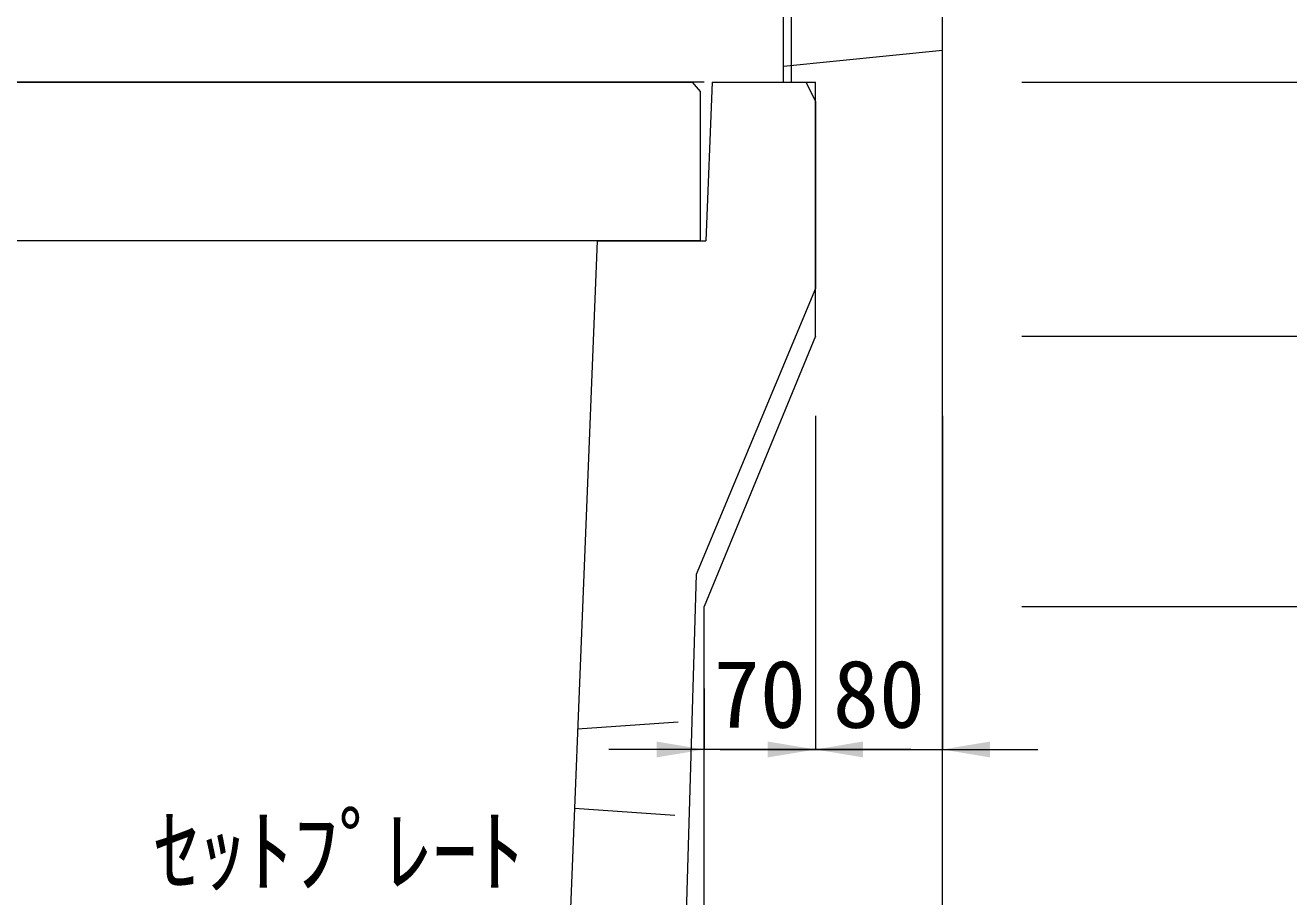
# Model space of a CAD drawing. Units: millimetres at full size. Extents: x 172874 to 217143, y 854931 to 903297.
# Drawn here: x 191654 to 192449, y 871494 to 872042 of the extents above; entities that cross this region are included whole.
import ezdxf
from ezdxf.enums import TextEntityAlignment as Align

# ---------------------------------------------------------------- set-up
doc = ezdxf.new("R2010")
doc.units = ezdxf.units.MM
doc.header["$LTSCALE"] = 20
doc.linetypes.add('DASHED', pattern=[7.5, 6, -1.5])
doc.linetypes.add('USER2', pattern=[4.7625, 3.175, -1.5875])
for name, color, linetype, lineweight in [('パネックスKDS', 2, 'Continuous', 13), ('寸法線', 7, 'Continuous', 13), ('引出線', 4, 'Continuous', 13), ('本体', 2, 'Continuous', 13)]:
    doc.layers.add(name, color=color, linetype=linetype, lineweight=lineweight)
doc.styles.add('ＭＳ ゴシック', font='')
doc.styles.get('ＭＳ ゴシック').set_extended_font_data('MS Gothic')

# ---------------------------------------------------------------- blocks, each defined once
blk = doc.blocks.new('filled_arrow')
at = {"color": 0, "linetype": 'Continuous', "lineweight": -2}
blk.add_solid([(7.5, 1.25), (0, 0), (7.5, -1.25)], dxfattribs=at)

msp = doc.modelspace()

# ---------------------------------------------------------------- linework, layer by layer
at = {"layer": 'パネックスKDS', "lineweight": 5}
msp.add_line((192136.21, 872006.42), (192136.21, 873006.42), dxfattribs=at)
at = {"layer": 'パネックスKDS'}
for p, q in [((192231.21, 871231.42), (192231.21, 873006.42)), ((192131.21, 872006.42), (192131.21, 873001.42)), ((192131.21, 872006.42), (192151.21, 872006.42)), ((192151.21, 871846.42), (192151.21, 872006.42)), ((192151.21, 871846.42), (192081.21, 871676.42)), ((192081.21, 871236.42), (192081.21, 871676.42))]:
    msp.add_line(p, q, dxfattribs=at)
at = {"layer": 'パネックスKDS', "linetype": 'DASHED', "lineweight": 9}
msp.add_line((192131.21, 872016.42), (192231.21, 872026.42), dxfattribs=at)
at = {"layer": '寸法線'}
for p, q in [((192081.21, 872006.42), (191586.21, 872006.42)), ((192281.21, 872006.42), (192604.56, 872006.42)), ((192281.21, 872006.42), (192517.06, 872006.42)), ((192281.21, 871846.42), (192517.06, 871846.42)), ((192281.21, 871846.42), (192517.06, 871846.42)), ((192151.21, 871796.42), (192151.21, 871586.42)), ((192231.21, 871796.42), (192231.21, 871586.42)), ((192281.21, 871676.42), (192517.06, 871676.42)), ((192281.21, 871676.42), (192517.06, 871676.42)), ((192081.21, 871624.69), (192081.21, 871586.42)), ((192151.21, 871626.42), (192151.21, 871586.42)), ((192211.21, 871586.42), (192021.21, 871586.42)), ((192091.21, 871586.42), (192291.21, 871586.42))]:
    msp.add_line(p, q, dxfattribs=at)
at = {"layer": '本体'}
for p, q in [((192086.21, 872006.42), (192082.21, 871906.42)), ((192086.21, 872006.42), (192145.21, 872006.42)), ((192145.21, 872006.42), (192151.21, 871994.42)), ((192151.21, 871994.42), (192151.21, 871876.42)), ((192013.71, 871906.42), (191992.4, 871373.62)), ((192013.71, 871906.42), (192082.21, 871906.42)), ((192151.21, 871876.42), (192076.21, 871696.42)), ((192076.21, 871696.42), (192063.24, 871256.41))]:
    msp.add_line(p, q, dxfattribs=at)
at = {"layer": '本体', "linetype": 'USER2'}
for p, q in [((192001.43, 871599.42), (192073.5, 871604.42)), ((191999.43, 871549.42), (192071.73, 871544.42))]:
    msp.add_line(p, q, dxfattribs=at)
at = {"layer": '本体', "lineweight": 20}
msp.add_lwpolyline([(191548.71, 872000.42), (191553.71, 872006.42), (192073.71, 872006.42), (192078.71, 872000.42), (192078.71, 871906.42), (191548.71, 871906.42)], close=True, dxfattribs=at)

# ---------------------------------------------------------------- block references
at = {"layer": '寸法線', "xscale": 4, "yscale": 4, "rotation": 180}
for p in [(192081.21, 871586.42), (192151.21, 871586.42)]:
    msp.add_blockref('filled_arrow', p, dxfattribs=at)
at = {"layer": '寸法線', "xscale": 4, "yscale": 4}
for p in [(192151.21, 871586.42), (192231.21, 871586.42)]:
    msp.add_blockref('filled_arrow', p, dxfattribs=at)

# ---------------------------------------------------------------- texts
at = {"layer": '寸法線', "style": 'ＭＳ ゴシック'}
for s, p in [('70', (192116.21, 871621.42)), ('80', (192191.21, 871621.42))]:
    msp.add_text(s, height=42.72, dxfattribs=at).set_placement(p, align=Align.MIDDLE_CENTER)
at = {"layer": '引出線', "style": 'ＭＳ ゴシック'}
msp.add_text('ｾｯﾄﾌﾟﾚｰﾄ', height=42.72, dxfattribs=at).set_placement((191967.77, 871543.87), align=Align.TOP_RIGHT)

doc.saveas('drawing.dxf')
